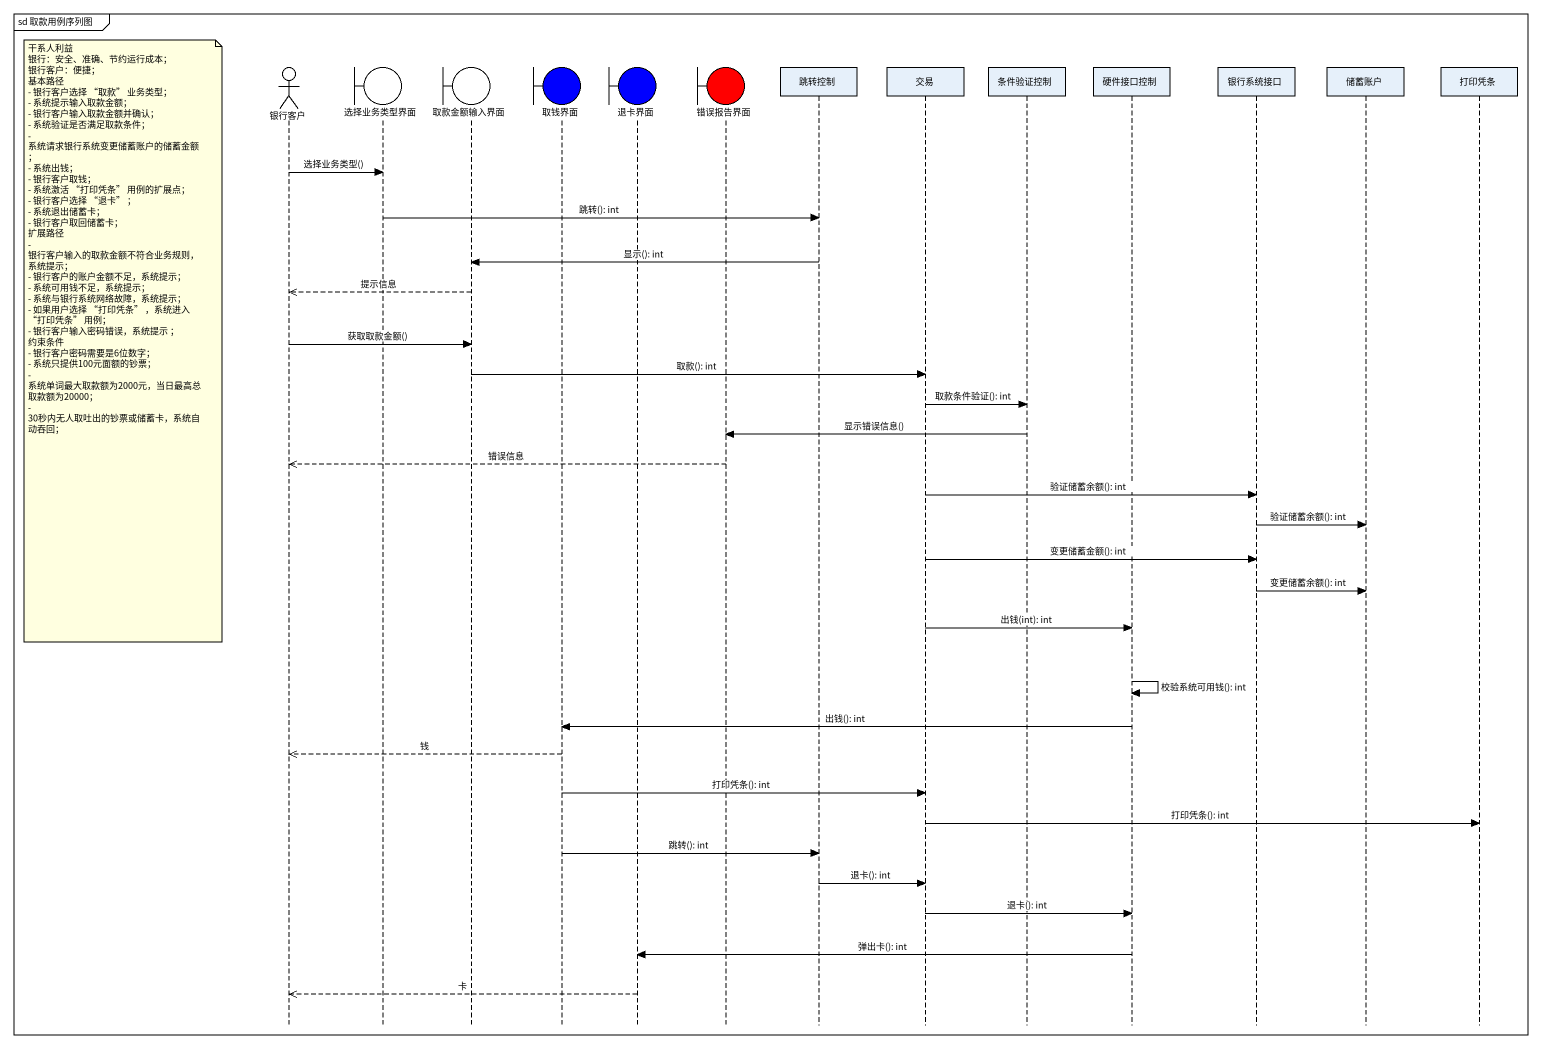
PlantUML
@startuml
mainframe sd 取款用例序列图
hide footbox
actor 银行客户
boundary 选择业务类型界面
boundary 取款金额输入界面
boundary 取钱界面 #0000FF
boundary 退卡界面 #0000FF
boundary 错误报告界面 #FF0000
participant 跳转控制
participant 交易
participant 条件验证控制
participant 硬件接口控制
participant 银行系统接口
participant 储蓄账户
participant 打印凭条

银行客户 -> 选择业务类型界面 : 选择业务类型()
选择业务类型界面 -> 跳转控制 : 跳转(): int
跳转控制 -> 取款金额输入界面 : 显示(): int
取款金额输入界面 -->> 银行客户 : 提示信息
note left of 银行客户
  干系人利益
  银行：安全、准确、节约运行成本；
  银行客户：便捷；
  基本路径
  - 银行客户选择 “取款” 业务类型；
  - 系统提示输入取款金额；
  - 银行客户输入取款金额并确认；
  - 系统验证是否满足取款条件；
  - 系统请求银行系统变更储蓄账户的储蓄金额；
  - 系统出钱；
  - 银行客户取钱；
  - 系统激活 “打印凭条” 用例的扩展点；
  - 银行客户选择 “退卡” ；
  - 系统退出储蓄卡；
  - 银行客户取回储蓄卡；
  扩展路径
  - 银行客户输入的取款金额不符合业务规则，系统提示；
  - 银行客户的账户金额不足，系统提示；
  - 系统可用钱不足，系统提示；
  - 系统与银行系统网络故障，系统提示；
  - 如果用户选择 “打印凭条” ，系统进入 “打印凭条” 用例；
  - 银行客户输入密码错误，系统提示 ；
  约束条件
  - 银行客户密码需要是6位数字；
  - 系统只提供100元面额的钞票；
  - 系统单词最大取款额为2000元，当日最高总取款额为20000；
  - 30秒内无人取吐出的钞票或储蓄卡，系统自动吞回；
end note
银行客户 -> 取款金额输入界面 : 获取取款金额()
取款金额输入界面 -> 交易 : 取款(): int
交易 -> 条件验证控制 : 取款条件验证(): int
条件验证控制 -> 错误报告界面 : 显示错误信息()
错误报告界面 -->> 银行客户 : 错误信息
交易 -> 银行系统接口 : 验证储蓄余额(): int
银行系统接口 -> 储蓄账户 : 验证储蓄余额(): int
交易 -> 银行系统接口 : 变更储蓄金额(): int
银行系统接口 -> 储蓄账户 : 变更储蓄余额(): int
交易 -> 硬件接口控制 : 出钱(int): int
硬件接口控制 -> 硬件接口控制 : 校验系统可用钱(): int
硬件接口控制 -> 取钱界面 : 出钱(): int
取钱界面 -->> 银行客户 : 钱
取钱界面 -> 交易 : 打印凭条(): int
交易 -> 打印凭条 : 打印凭条(): int
取钱界面 -> 跳转控制 : 跳转(): int
跳转控制 -> 交易 : 退卡(): int
交易 -> 硬件接口控制 : 退卡(): int
硬件接口控制 -> 退卡界面 : 弹出卡(): int
退卡界面 -->> 银行客户 : 卡
@enduml
